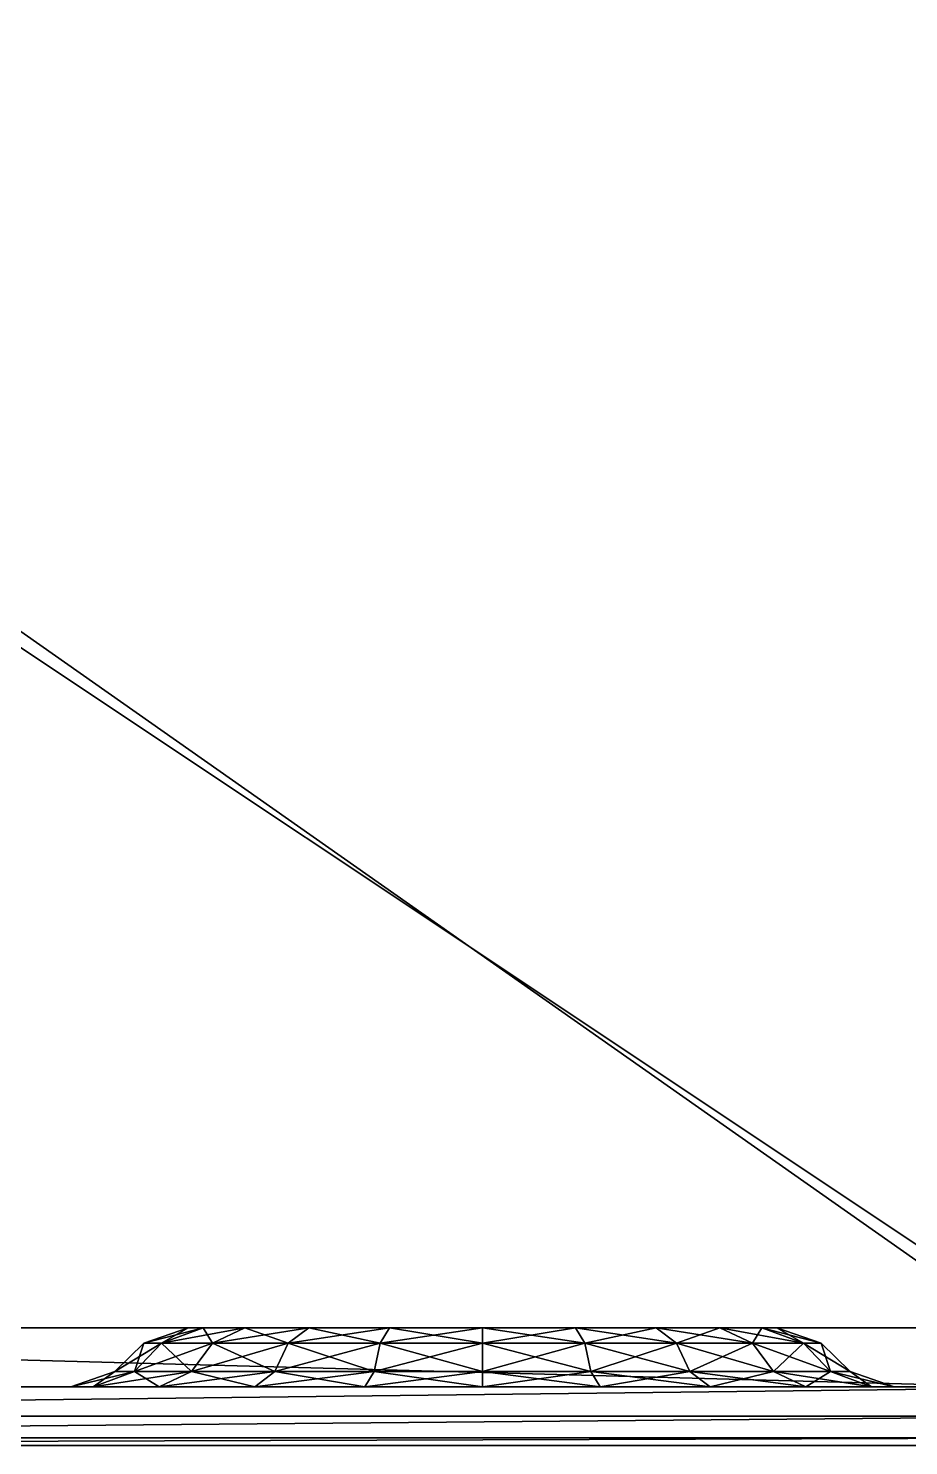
# Model space of a CAD drawing. Extents: x -226 to 261, y -163 to 113.
# Drawn here: x 23.2 to 60.6, y -142.5 to -82.3 of the extents above; entities that cross this region are included whole.
import ezdxf

# ---------------------------------------------------------------- set-up
doc = ezdxf.new("R2010")
doc.units = 0
doc.header["$MEASUREMENT"] = 0
doc.layers.get('0').update_dxf_attribs({"linetype": 'CONTINUOUS'})

msp = doc.modelspace()

# ---------------------------------------------------------------- linework, layer by layer
for points in [[(-35, -70, 15), (-35, -140, 15), (70, -140, 15)], [(70, -140, 15), (70, -70, 15), (-35, -70, 15)], [(-27.5, -72.5, -97.5), (65, -72.5, -97.5), (65, -137.5, -97.5)], [(65, -137.5, -97.5), (-27.5, -137.5, -97.5), (-27.5, -72.5, -97.5)], [(65, -140, -95), (-27.5, -140, -95), (-27.5, -137.5, -97.5)], [(-27.5, -137.5, -97.5), (65, -137.5, -97.5), (65, -140, -95)], [(30, -137.5, -30), (28.1157, -138.148, -30.1617), (28.8728, -138.148, -34.3677)], [(30.6379, -137.5, -8.8114), (28.8728, -138.148, -8.1323), (28.1157, -138.148, -12.3383)], [(30.6379, -137.5, -8.8114), (28.1157, -138.148, -12.3383), (30, -137.5, -12.5)], [(30, -137.5, -12.5), (28.1157, -138.148, -12.3383), (28.1157, -138.148, -30.1617)], [(30, -137.5, -12.5), (28.1157, -138.148, -30.1617), (30, -137.5, -30)], [(30, -137.5, -30), (28.8728, -138.148, -34.3677), (30.6379, -137.5, -33.6886)], [(30.6379, -137.5, -33.6886), (28.8728, -138.148, -34.3677), (31.0335, -138.148, -37.7928)], [(32.4136, -137.5, -6.0004), (31.0335, -138.148, -4.7072), (28.8728, -138.148, -8.1323)], [(32.4136, -137.5, -6.0004), (28.8728, -138.148, -8.1323), (30.6379, -137.5, -8.8114)], [(30, -137.5, -30), (30.6379, -137.5, -33.6886), (32.4136, -137.5, -36.4996)], [(30, -137.5, -30), (32.4136, -137.5, -36.4996), (35.1204, -137.5, -38.4664)], [(30, -137.5, -30), (35.1204, -137.5, -38.4664), (38.5514, -137.5, -39.6221)], [(30, -137.5, -30), (38.5514, -137.5, -39.6221), (42.5, -137.5, -40)], [(30, -137.5, -30), (42.5, -137.5, -40), (46.4486, -137.5, -39.6221)], [(30, -137.5, -30), (46.4486, -137.5, -39.6221), (49.8796, -137.5, -38.4664)], [(30, -137.5, -30), (49.8796, -137.5, -38.4664), (52.5864, -137.5, -36.4996)], [(30, -137.5, -30), (52.5864, -137.5, -36.4996), (54.3621, -137.5, -33.6886)], [(30, -137.5, -30), (54.3621, -137.5, -33.6886), (55, -137.5, -30)], [(30, -137.5, -30), (55, -137.5, -30), (55, -137.5, -12.5)], [(30, -137.5, -12.5), (30, -137.5, -30), (55, -137.5, -12.5)], [(30, -137.5, -12.5), (55, -137.5, -12.5), (54.3621, -137.5, -8.8114)], [(30, -137.5, -12.5), (54.3621, -137.5, -8.8114), (52.5864, -137.5, -6.0004)], [(30, -137.5, -12.5), (52.5864, -137.5, -6.0004), (49.8796, -137.5, -4.0336)], [(30, -137.5, -12.5), (49.8796, -137.5, -4.0336), (46.4486, -137.5, -2.8779)], [(30, -137.5, -12.5), (46.4486, -137.5, -2.8779), (42.5, -137.5, -2.5)], [(30, -137.5, -12.5), (42.5, -137.5, -2.5), (38.5514, -137.5, -2.8779)], [(30, -137.5, -12.5), (38.5514, -137.5, -2.8779), (35.1204, -137.5, -4.0336)], [(30.6379, -137.5, -8.8114), (30, -137.5, -12.5), (35.1204, -137.5, -4.0336)], [(30.6379, -137.5, -8.8114), (35.1204, -137.5, -4.0336), (32.4136, -137.5, -6.0004)], [(30.6379, -137.5, -33.6886), (31.0335, -138.148, -37.7928), (32.4136, -137.5, -36.4996)], [(32.4136, -137.5, -36.4996), (31.0335, -138.148, -37.7928), (34.2527, -138.148, -40.1469)], [(35.1204, -137.5, -4.0336), (34.2527, -138.148, -2.3531), (31.0335, -138.148, -4.7072)], [(35.1204, -137.5, -4.0336), (31.0335, -138.148, -4.7072), (32.4136, -137.5, -6.0004)], [(32.4136, -137.5, -36.4996), (34.2527, -138.148, -40.1469), (35.1204, -137.5, -38.4664)], [(35.1204, -137.5, -38.4664), (34.2527, -138.148, -40.1469), (38.1569, -138.148, -41.4718)], [(38.5514, -137.5, -2.8778), (38.1569, -138.148, -1.0282), (34.2527, -138.148, -2.3531)], [(38.5514, -137.5, -2.8778), (34.2527, -138.148, -2.3531), (35.1204, -137.5, -4.0336)], [(35.1204, -137.5, -38.4664), (38.1569, -138.148, -41.4718), (38.5514, -137.5, -39.6221)], [(38.5514, -137.5, -39.6221), (38.1569, -138.148, -41.4718), (42.5, -138.148, -41.8913)], [(42.5, -137.5, -2.5), (42.5, -138.148, -0.6087), (38.1569, -138.148, -1.0282)], [(42.5, -137.5, -2.5), (38.1569, -138.148, -1.0282), (38.5514, -137.5, -2.8778)], [(38.5514, -137.5, -39.6221), (42.5, -138.148, -41.8913), (42.5, -137.5, -40)], [(42.5, -137.5, -40), (42.5, -138.148, -41.8913), (46.8431, -138.148, -41.4718)], [(42.5, -137.5, -40), (46.8431, -138.148, -41.4718), (46.4486, -137.5, -39.6221)], [(46.4486, -137.5, -2.8778), (46.8431, -138.148, -1.0282), (42.5, -138.148, -0.6087)], [(46.4486, -137.5, -2.8778), (42.5, -138.148, -0.6087), (42.5, -137.5, -2.5)], [(46.4486, -137.5, -39.6221), (46.8431, -138.148, -41.4718), (50.7473, -138.148, -40.1469)], [(46.4486, -137.5, -39.6221), (50.7473, -138.148, -40.1469), (49.8797, -137.5, -38.4664)], [(49.8796, -137.5, -4.0336), (46.8431, -138.148, -1.0282), (46.4486, -137.5, -2.8778)], [(49.8796, -137.5, -4.0336), (50.7473, -138.148, -2.3531), (46.8431, -138.148, -1.0282)], [(52.5864, -137.5, -6.0004), (50.7473, -138.148, -2.3531), (49.8796, -137.5, -4.0336)], [(49.8797, -137.5, -38.4664), (50.7473, -138.148, -40.1469), (53.9665, -138.148, -37.7928)], [(49.8797, -137.5, -38.4664), (53.9665, -138.148, -37.7928), (52.5864, -137.5, -36.4996)], [(52.5864, -137.5, -6.0004), (53.9665, -138.148, -4.7072), (50.7473, -138.148, -2.3531)], [(52.5864, -137.5, -36.4996), (53.9665, -138.148, -37.7928), (56.1273, -138.148, -34.3677)], [(52.5864, -137.5, -36.4996), (56.1273, -138.148, -34.3677), (54.3621, -137.5, -33.6886)], [(54.3621, -137.5, -8.8114), (53.9665, -138.148, -4.7072), (52.5864, -137.5, -6.0004)], [(54.3621, -137.5, -8.8114), (56.1273, -138.148, -8.1323), (53.9665, -138.148, -4.7072)], [(54.3621, -137.5, -33.6886), (56.1273, -138.148, -34.3677), (56.8843, -138.148, -30.1617)], [(54.3621, -137.5, -33.6886), (56.8843, -138.148, -30.1617), (55, -137.5, -30)], [(55, -137.5, -12.5), (56.1273, -138.148, -8.1323), (54.3621, -137.5, -8.8114)], [(55, -137.5, -30), (56.8843, -138.148, -30.1617), (56.8843, -138.148, -12.3383)], [(55, -137.5, -30), (56.8843, -138.148, -12.3383), (55, -137.5, -12.5)], [(55, -137.5, -12.5), (56.8843, -138.148, -12.3383), (56.1273, -138.148, -8.1323)], [(28.1157, -138.148, -30.1617), (26.8894, -139.352, -30.267), (27.7241, -139.352, -34.8097)], [(28.8728, -138.148, -8.1323), (27.7241, -139.352, -7.6903), (26.8894, -139.352, -12.233)], [(28.8728, -138.148, -8.1323), (26.8894, -139.352, -12.233), (28.1157, -138.148, -12.3383)], [(28.1157, -138.148, -12.3383), (26.8894, -139.352, -12.233), (26.8894, -139.352, -30.267)], [(28.1157, -138.148, -12.3383), (26.8894, -139.352, -30.267), (28.1157, -138.148, -30.1617)], [(28.1157, -138.148, -30.1617), (27.7241, -139.352, -34.8097), (28.8728, -138.148, -34.3677)], [(28.8728, -138.148, -34.3677), (27.7241, -139.352, -34.8097), (30.1354, -139.352, -38.6344)], [(31.0335, -138.148, -4.7072), (30.1354, -139.352, -3.8656), (27.7241, -139.352, -7.6903)], [(31.0335, -138.148, -4.7072), (27.7241, -139.352, -7.6903), (28.8728, -138.148, -8.1323)], [(28.8728, -138.148, -34.3677), (30.1354, -139.352, -38.6344), (31.0335, -138.148, -37.7928)], [(31.0335, -138.148, -37.7928), (30.1354, -139.352, -38.6344), (33.688, -139.352, -41.2405)], [(34.2527, -138.148, -2.3531), (33.688, -139.352, -1.2595), (30.1354, -139.352, -3.8656)], [(34.2527, -138.148, -2.3531), (30.1354, -139.352, -3.8656), (31.0335, -138.148, -4.7072)], [(31.0335, -138.148, -37.7928), (33.688, -139.352, -41.2405), (34.2527, -138.148, -40.1469)], [(34.2527, -138.148, -40.1469), (33.688, -139.352, -41.2405), (37.9002, -139.352, -42.6754)], [(38.1569, -138.148, -1.0282), (37.9002, -139.352, 0.1755), (33.688, -139.352, -1.2595)], [(38.1569, -138.148, -1.0282), (33.688, -139.352, -1.2595), (34.2527, -138.148, -2.3531)], [(34.2527, -138.148, -40.1469), (37.9002, -139.352, -42.6754), (38.1569, -138.148, -41.4718)], [(38.1569, -138.148, -41.4718), (37.9002, -139.352, -42.6754), (42.5, -139.352, -43.122)], [(42.5, -138.148, -0.6087), (42.5, -139.352, 0.622), (37.9002, -139.352, 0.1755)], [(42.5, -138.148, -0.6087), (37.9002, -139.352, 0.1755), (38.1569, -138.148, -1.0282)], [(38.1569, -138.148, -41.4718), (42.5, -139.352, -43.122), (42.5, -138.148, -41.8913)], [(42.5, -138.148, -41.8913), (42.5, -139.352, -43.122), (47.0999, -139.352, -42.6754)], [(42.5, -138.148, -41.8913), (47.0999, -139.352, -42.6754), (46.8431, -138.148, -41.4718)], [(46.8431, -138.148, -1.0282), (47.0998, -139.352, 0.1755), (42.5, -139.352, 0.622)], [(46.8431, -138.148, -1.0282), (42.5, -139.352, 0.622), (42.5, -138.148, -0.6087)], [(46.8431, -138.148, -41.4718), (47.0999, -139.352, -42.6754), (51.312, -139.352, -41.2405)], [(46.8431, -138.148, -41.4718), (51.312, -139.352, -41.2405), (50.7473, -138.148, -40.1469)], [(50.7473, -138.148, -2.3531), (47.0998, -139.352, 0.1755), (46.8431, -138.148, -1.0282)], [(50.7473, -138.148, -2.3531), (51.312, -139.352, -1.2595), (47.0998, -139.352, 0.1755)], [(50.7473, -138.148, -40.1469), (51.312, -139.352, -41.2405), (54.8646, -139.352, -38.6344)], [(50.7473, -138.148, -40.1469), (54.8646, -139.352, -38.6344), (53.9665, -138.148, -37.7928)], [(53.9665, -138.148, -4.7072), (51.312, -139.352, -1.2595), (50.7473, -138.148, -2.3531)], [(53.9665, -138.148, -4.7072), (54.8646, -139.352, -3.8656), (51.312, -139.352, -1.2595)], [(53.9665, -138.148, -37.7928), (54.8646, -139.352, -38.6344), (57.2759, -139.352, -34.8097)], [(53.9665, -138.148, -37.7928), (57.2759, -139.352, -34.8097), (56.1273, -138.148, -34.3677)], [(56.1273, -138.148, -8.1323), (54.8646, -139.352, -3.8656), (53.9665, -138.148, -4.7072)], [(56.1273, -138.148, -8.1323), (57.2759, -139.352, -7.6903), (54.8646, -139.352, -3.8656)], [(56.1273, -138.148, -34.3677), (57.2759, -139.352, -34.8097), (58.1106, -139.352, -30.267)], [(56.1273, -138.148, -34.3677), (58.1106, -139.352, -30.267), (56.8843, -138.148, -30.1617)], [(56.8843, -138.148, -12.3383), (57.2759, -139.352, -7.6903), (56.1273, -138.148, -8.1323)], [(56.8843, -138.148, -30.1617), (58.1106, -139.352, -30.267), (58.1106, -139.352, -12.233)], [(56.8843, -138.148, -30.1617), (58.1106, -139.352, -12.233), (56.8843, -138.148, -12.3383)], [(56.8843, -138.148, -12.3383), (58.1106, -139.352, -12.233), (57.2759, -139.352, -7.6903)], [(26.8894, -139.352, -30.267), (25.0183, -140, -30.4276), (25.9714, -140, -35.4841)], [(27.7241, -139.352, -7.6903), (25.9714, -140, -7.0159), (25.0183, -140, -12.0724)], [(27.7241, -139.352, -7.6903), (25.0183, -140, -12.0724), (26.8894, -139.352, -12.233)], [(26.8894, -139.352, -12.233), (25.0183, -140, -12.0724), (25.0183, -140, -30.4276)], [(26.8894, -139.352, -12.233), (25.0183, -140, -30.4276), (26.8894, -139.352, -30.267)], [(26.8894, -139.352, -30.267), (25.9714, -140, -35.4841), (27.7241, -139.352, -34.8097)], [(27.7241, -139.352, -34.8097), (25.9714, -140, -35.4841), (28.7651, -140, -39.9185)], [(30.1354, -139.352, -3.8656), (28.7651, -140, -2.5815), (25.9714, -140, -7.0159)], [(30.1354, -139.352, -3.8656), (25.9714, -140, -7.0159), (27.7241, -139.352, -7.6903)], [(27.7241, -139.352, -34.8097), (28.7651, -140, -39.9185), (30.1354, -139.352, -38.6344)], [(30.1354, -139.352, -38.6344), (28.7651, -140, -39.9185), (32.8264, -140, -42.9091)], [(33.688, -139.352, -1.2595), (32.8264, -140, 0.4091), (28.7651, -140, -2.5815)], [(33.688, -139.352, -1.2595), (28.7651, -140, -2.5815), (30.1354, -139.352, -3.8656)], [(30.1354, -139.352, -38.6344), (32.8264, -140, -42.9091), (33.688, -139.352, -41.2405)], [(33.688, -139.352, -41.2405), (32.8264, -140, -42.9091), (37.5084, -140, -44.5121)], [(37.9002, -139.352, 0.1755), (37.5084, -140, 2.0122), (32.8264, -140, 0.4091)], [(37.9002, -139.352, 0.1755), (32.8264, -140, 0.4091), (33.688, -139.352, -1.2595)], [(33.688, -139.352, -41.2405), (37.5084, -140, -44.5121), (37.9002, -139.352, -42.6754)], [(37.9002, -139.352, -42.6754), (37.5084, -140, -44.5121), (42.5, -140, -45)], [(42.5, -139.352, 0.622), (42.5, -140, 2.5), (37.5084, -140, 2.0122)], [(42.5, -139.352, 0.622), (37.5084, -140, 2.0122), (37.9002, -139.352, 0.1755)], [(37.9002, -139.352, -42.6754), (42.5, -140, -45), (42.5, -139.352, -43.122)], [(42.5, -139.352, -43.122), (42.5, -140, -45), (47.4916, -140, -44.5121)], [(42.5, -139.352, -43.122), (47.4916, -140, -44.5121), (47.0999, -139.352, -42.6754)], [(47.0998, -139.352, 0.1755), (47.4916, -140, 2.0122), (42.5, -140, 2.5)], [(47.0998, -139.352, 0.1755), (42.5, -140, 2.5), (42.5, -139.352, 0.622)], [(51.312, -139.352, -1.2595), (47.4916, -140, 2.0122), (47.0998, -139.352, 0.1755)], [(47.0999, -139.352, -42.6754), (47.4916, -140, -44.5121), (52.1736, -140, -42.9091)], [(47.0999, -139.352, -42.6754), (52.1736, -140, -42.9091), (51.312, -139.352, -41.2405)], [(51.312, -139.352, -1.2595), (52.1736, -140, 0.4091), (47.4916, -140, 2.0122)], [(51.312, -139.352, -41.2405), (52.1736, -140, -42.9091), (56.2349, -140, -39.9185)], [(51.312, -139.352, -41.2405), (56.2349, -140, -39.9185), (54.8646, -139.352, -38.6344)], [(54.8646, -139.352, -3.8656), (52.1736, -140, 0.4091), (51.312, -139.352, -1.2595)], [(54.8646, -139.352, -3.8656), (56.2349, -140, -2.5815), (52.1736, -140, 0.4091)], [(54.8646, -139.352, -38.6344), (56.2349, -140, -39.9185), (59.0286, -140, -35.4841)], [(54.8646, -139.352, -38.6344), (59.0286, -140, -35.4841), (57.2759, -139.352, -34.8097)], [(57.2759, -139.352, -7.6903), (56.2349, -140, -2.5815), (54.8646, -139.352, -3.8656)], [(57.2759, -139.352, -7.6903), (59.0286, -140, -7.0159), (56.2349, -140, -2.5815)], [(57.2759, -139.352, -34.8097), (59.0286, -140, -35.4841), (59.9817, -140, -30.4276)], [(57.2759, -139.352, -34.8097), (59.9817, -140, -30.4276), (58.1106, -139.352, -30.267)], [(58.1106, -139.352, -12.233), (59.0286, -140, -7.0159), (57.2759, -139.352, -7.6903)], [(58.1106, -139.352, -30.267), (59.9817, -140, -30.4276), (59.9817, -140, -12.0724)], [(58.1106, -139.352, -30.267), (59.9817, -140, -12.0724), (58.1106, -139.352, -12.233)], [(58.1106, -139.352, -12.233), (59.9817, -140, -12.0724), (59.0286, -140, -7.0159)], [(70, -140, 15), (-35, -140, 15), (-34.8884, -141.25, 14.6651)], [(69.8884, -141.25, 14.6651), (70, -140, 15), (-34.8884, -141.25, 14.6651)], [(65, -140, -95), (32.8264, -140, -42.9091), (-27.5, -140, -95)], [(-27.5, -140, -95), (32.8264, -140, -42.9091), (28.7651, -140, -39.9185)], [(-27.5, -140, -95), (28.7651, -140, -39.9185), (16.2349, -140, -39.9185)], [(-21.0685, -140, 15), (7.4916, -140, 2.0122), (65, -140, 15)], [(7.4916, -140, 2.0122), (37.5084, -140, 2.0122), (65, -140, 15)], [(37.5084, -140, 2.0122), (7.4916, -140, 2.0122), (12.1736, -140, 0.4091)], [(37.5084, -140, 2.0122), (12.1736, -140, 0.4091), (32.8264, -140, 0.4091)], [(32.8264, -140, 0.4091), (12.1736, -140, 0.4091), (16.2349, -140, -2.5815)], [(16.2349, -140, -2.5815), (28.7651, -140, -2.5815), (32.8264, -140, 0.4091)], [(28.7651, -140, -2.5815), (16.2349, -140, -2.5815), (19.0286, -140, -7.0159)], [(25.9714, -140, -35.4841), (19.0286, -140, -35.4841), (16.2349, -140, -39.9185)], [(16.2349, -140, -39.9185), (28.7651, -140, -39.9185), (25.9714, -140, -35.4841)], [(19.0286, -140, -7.0159), (25.9714, -140, -7.0159), (28.7651, -140, -2.5815)], [(25.9714, -140, -7.0159), (19.0286, -140, -7.0159), (19.9817, -140, -12.0724)], [(25.0183, -140, -30.4276), (19.9817, -140, -30.4276), (19.0286, -140, -35.4841)], [(19.0286, -140, -35.4841), (25.9714, -140, -35.4841), (25.0183, -140, -30.4276)], [(19.9817, -140, -12.0724), (25.0183, -140, -12.0724), (25.9714, -140, -7.0159)], [(25.0183, -140, -12.0724), (19.9817, -140, -12.0724), (19.9817, -140, -30.4276)], [(19.9817, -140, -30.4276), (25.0183, -140, -30.4276), (25.0183, -140, -12.0724)], [(65, -140, -95), (37.5084, -140, -44.5121), (32.8264, -140, -42.9091)], [(65, -140, -95), (42.5, -140, -45), (37.5084, -140, -44.5121)], [(65, -140, 15), (37.5084, -140, 2.0122), (42.5, -140, 2.5)], [(65, -140, -95), (47.4916, -140, -44.5121), (42.5, -140, -45)], [(47.4916, -140, 2.0122), (65, -140, 15), (42.5, -140, 2.5)], [(65, -140, -95), (52.1736, -140, -42.9091), (47.4916, -140, -44.5121)], [(52.1736, -140, 0.4091), (65, -140, 15), (47.4916, -140, 2.0122)], [(65, -140, -95), (56.2349, -140, -39.9185), (52.1736, -140, -42.9091)], [(56.2349, -140, -2.5815), (65, -140, 15), (52.1736, -140, 0.4091)], [(65, -140, -95), (59.0286, -140, -35.4841), (56.2349, -140, -39.9185)], [(59.0286, -140, -7.0159), (65, -140, 15), (56.2349, -140, -2.5815)], [(65, -140, -95), (59.9817, -140, -30.4276), (59.0286, -140, -35.4841)], [(59.9817, -140, -12.0724), (65, -140, 15), (59.0286, -140, -7.0159)], [(65, -140, -95), (65, -140, 15), (59.9817, -140, -30.4276)], [(59.9817, -140, -30.4276), (65, -140, 15), (59.9817, -140, -12.0724)], [(69.8884, -141.25, 14.6651), (-34.8884, -141.25, 14.6651), (-34.5833, -142.165, 13.75)], [(69.5833, -142.165, 13.75), (69.8884, -141.25, 14.6651), (-34.5833, -142.165, 13.75)], [(69.5833, -142.165, 13.75), (-34.5833, -142.165, 13.75), (-34.1667, -142.5, 12.5)], [(69.1667, -142.5, 12.5), (69.5833, -142.165, 13.75), (-34.1667, -142.5, 12.5)], [(-34.1667, -142.5, 12.5), (67.5, -142.5, 7.5), (69.1667, -142.5, 12.5)], [(-34.1667, -142.5, 12.5), (-32.5, -142.5, 7.5), (67.5, -142.5, 7.5)]]:
    msp.add_3dface(points)

doc.saveas('drawing.dxf')
